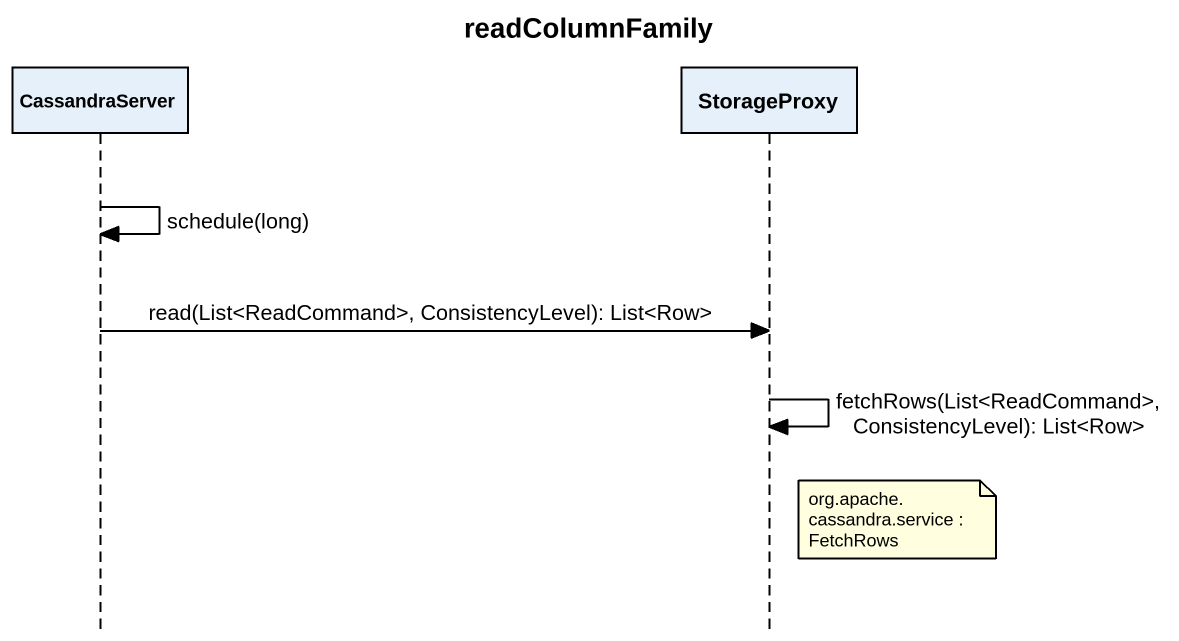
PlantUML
@startuml
title readColumnFamily
hide footbox
participant CassandraServer
participant StorageProxy

CassandraServer -> CassandraServer : schedule(long)
CassandraServer -> StorageProxy : read(List<ReadCommand>, ConsistencyLevel): List<Row>
StorageProxy -> StorageProxy : fetchRows(List<ReadCommand>, ConsistencyLevel): List<Row>
note right of StorageProxy : org.apache.cassandra.service : FetchRows
@enduml
